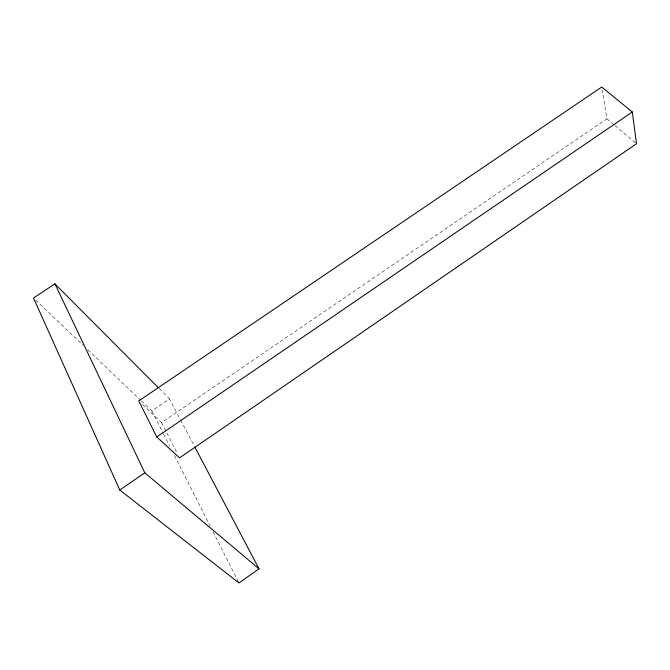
<?xml version="1.0" encoding="UTF-8"?>
<svg xmlns="http://www.w3.org/2000/svg" width="670" height="670" viewBox="0 0 670 670"><rect width="100%" height="100%" fill="white"/><g stroke="black" fill="none" stroke-linecap="round" stroke-linejoin="round"><path stroke-width="0.5" stroke-dasharray="3.35 2.51" d="M142.442 404.42L161.562 422.594L606.894 118.808L602.213 90.115M141.278 400.836L151.83 410.903L169.468 398.901L180.18 419.219M606.894 118.808L614.097 124.871M614.901 125.541L636.5 143.74M35.761 300.135L83.239 345.452M87.762 349.765L140.524 400.116M159.192 388.583L169.468 398.901M180.666 420.14L194.292 446.002M161.562 422.594L177.19 453.247M151.83 410.903L163.137 433.222M163.606 434.152L169.728 446.245M174.443 455.541L210.254 526.226M213.077 531.804L238.52 582.029"/><path stroke-width="1" d="M194.777 446.923L259.014 568.822L238.989 582.959L119.771 490.013L33.5 297.983L54.923 283.871L158.455 387.846M119.771 490.013L144.804 472.827L259.014 568.822M156.772 436.966L632.287 111.99L601.71 87.041L138.757 400.928L156.772 436.966L179.56 457.886L636.5 143.74L632.287 111.99M54.923 283.871L144.804 472.827"/></g></svg>
